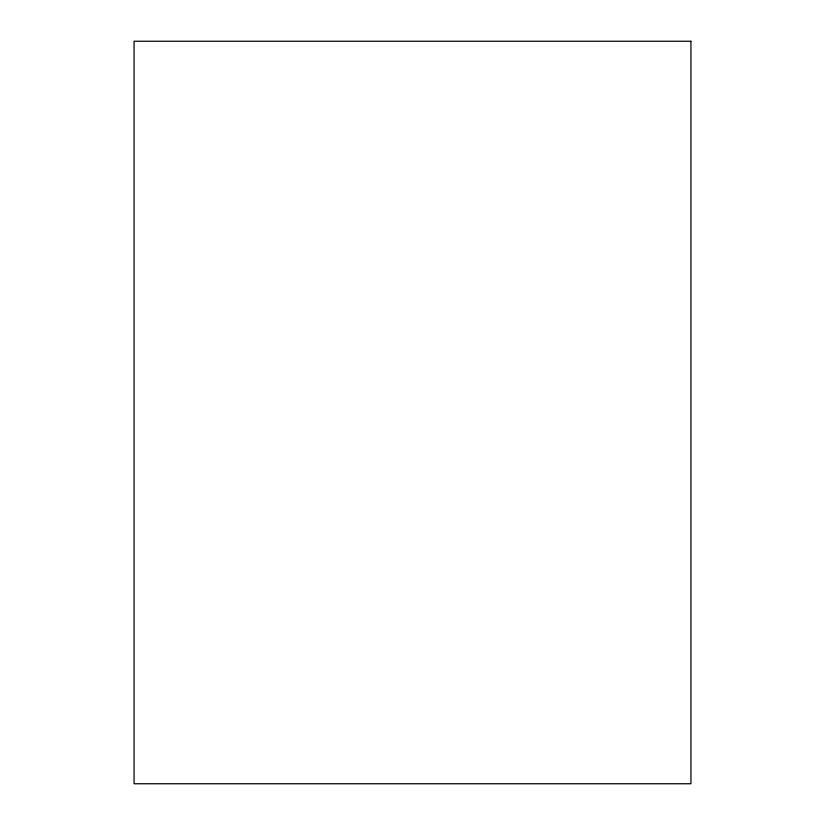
<?xml version="1.0" encoding="UTF-8"?>
<svg xmlns="http://www.w3.org/2000/svg" width="825" height="825" viewBox="0 0 825 825"><rect width="100%" height="100%" fill="white"/><g stroke="black" fill="none" stroke-linecap="round" stroke-linejoin="round"><path stroke-width="1.24" d="M690.938 41.25L134.062 41.25L134.062 783.75L690.938 783.75L690.938 41.25"/></g></svg>
